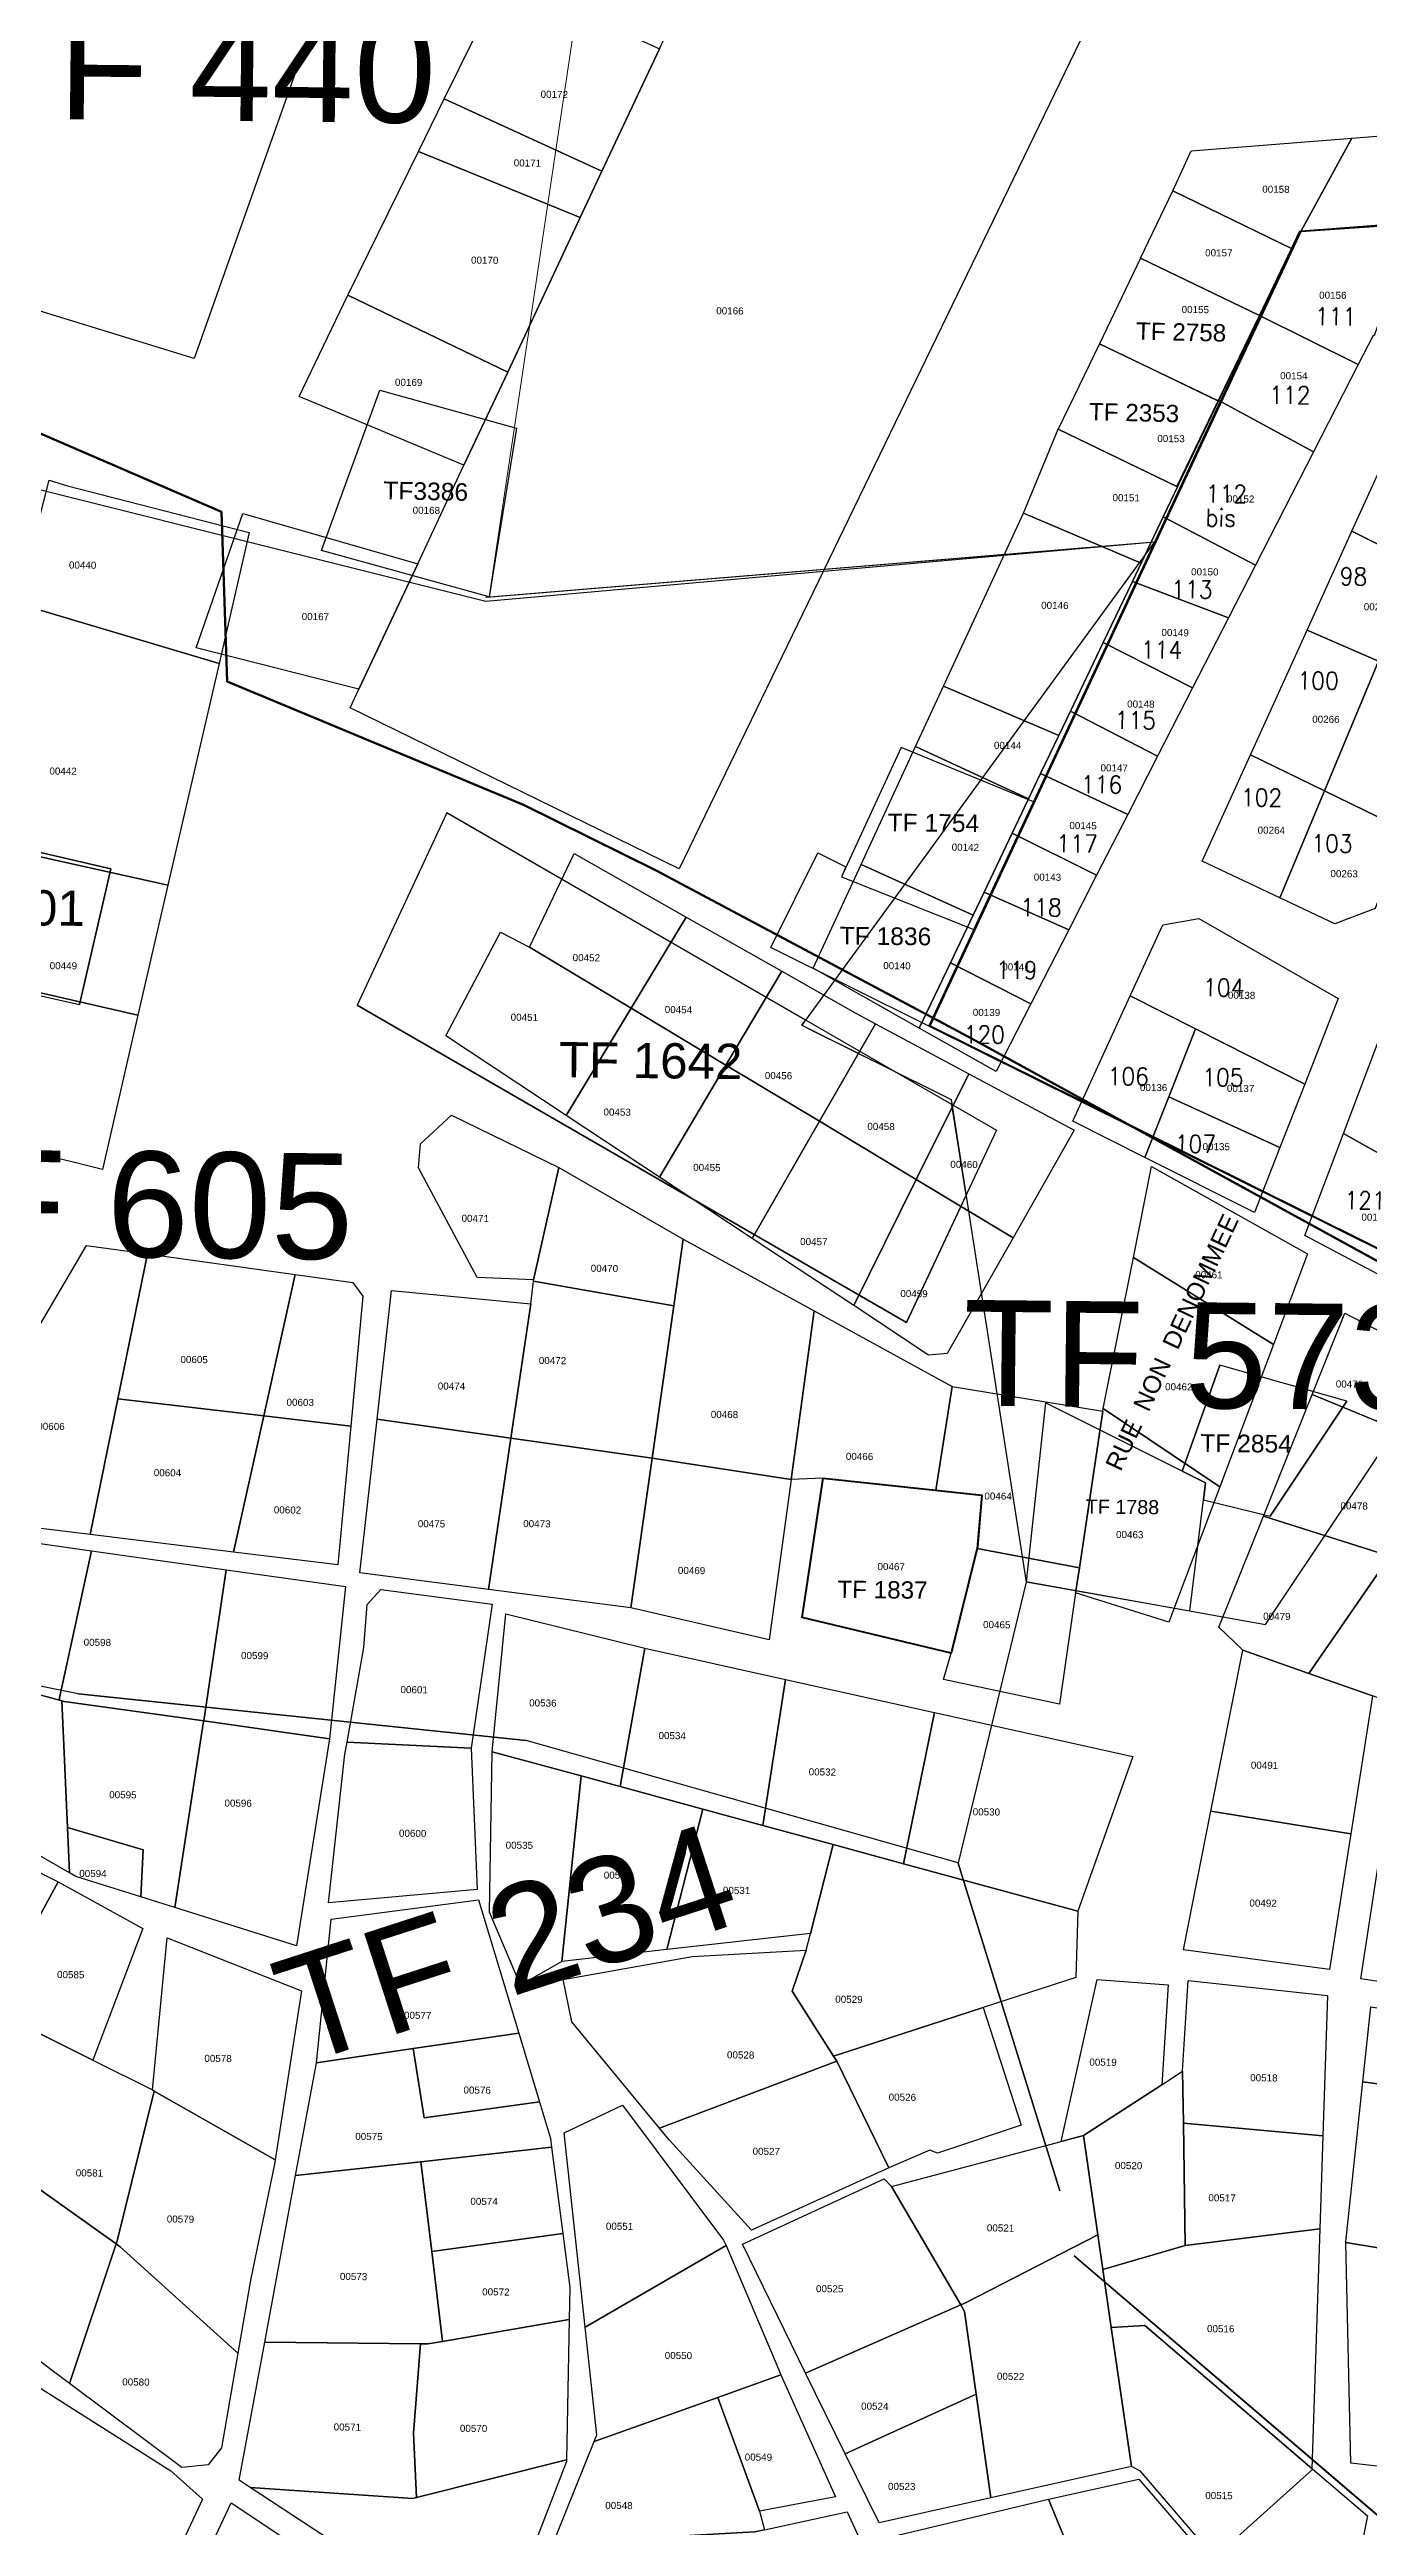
# Model space of a CAD drawing. Header units: metres. Extents: x 251686 to 255059, y 1627526 to 1631912.
# Drawn here: x 253811.9 to 253999, y 1628057.4 to 1628408.7 of the extents above; entities that cross this region are included whole.
import ezdxf
from ezdxf.enums import TextEntityAlignment as Align

# ---------------------------------------------------------------- set-up
doc = ezdxf.new("R2010")
doc.units = ezdxf.units.M
doc.header["$MEASUREMENT"] = 0
for name, color, linetype, lineweight in [('Limite L D TF', 5, 'Continuous', 13), ('Numero_TF', 7, 'Continuous', 0), ('Numéro_TF', 7, 'Continuous', 0)]:
    doc.layers.add(name, color=color, linetype=linetype, lineweight=lineweight)
for name, color, linetype in [('limites_parcelles', 7, 'Continuous'), ('limites_sections', 7, 'Continuous'), ('limites_tf', 7, 'Continuous'), ('numero_lot', 7, 'Continuous'), ('numero_parcelle', 7, 'Continuous')]:
    doc.layers.add(name, color=color, linetype=linetype)
doc.styles.add('Style-Arial', font='arial.ttf')
doc.styles.add('Style-STANDARD', font='STANDARD.shx')

# ---------------------------------------------------------------- blocks, each defined once
blk = doc.blocks.new('*U102')
at = {"layer": 'Limite L D TF', "color": 2, "linetype": 'Continuous', "lineweight": 0}
blk.add_line((-0.9804, -9.32225), (-2.5624, -20.76625), dxfattribs=at)
at = {"layer": 'Numero_TF', "color": 2, "linetype": 'Continuous', "lineweight": 0, "style": 'Style-Arial'}
blk.add_text('TF 440', height=1.5, dxfattribs=at).set_placement((-10.031699, -14.053197))
blk = doc.blocks.new('*U104')
at = {"layer": 'Numero_TF', "color": 4, "linetype": 'Continuous', "lineweight": 30}
for p, q in [((-66.715951, 131.595867), (28.141789, 139.449825)), ((-66.554155, 131.609263), (25.962419, 139.269379)), ((-149.243772, 99.871066), (-119.863469, 93.082053)), ((-72.220214, 100.998525), (5.696415, 55.992291)), ((-119.863469, 93.082053), (-124.326189, 73.80787)), ((-7.034828, 28.698399), (-84.947445, 73.713234)), ((5.696415, 55.992291), (-7.034828, 28.698399)), ((43.84948, -14.113657), (74.578527, 31.913261)), ((32.027262, 7.631735), (37.385704, 22.686275)), ((55.402708, 17.546724), (44.541017, 1.259927)), ((9.911339, -8.046804), (43.84948, -14.113657)), ((-124.533198, -23.95535), (-60.979318, -30.583345)), ((-60.979318, -30.583345), (-124.533198, -23.95535)), ((-61.065101, -30.574399), (-124.485709, -23.960302)), ((0.222703, -47.847222), (14.693713, -94.471811)), ((14.693713, -94.471811), (0.222703, -47.847222)), ((69.128874, -148.526632), (16.717266, -103.663576)), ((16.727265, -103.663681), (69.128769, -148.536632))]:
    blk.add_line(p, q, dxfattribs=at)
at = {"layer": 'Numero_TF', "color": 4, "linetype": 'Continuous', "lineweight": 30, "flags": 128}
for points in [[(48.685524, 183.486444), (238.027787, 197.938212), (233.582566, 147.012099), (231.435194, 122.523305), (155.604751, -8.487329), (-3.901429, 70.772648), (28.151788, 139.44972), (48.685524, 183.486444)], [(248.75707, 198.765547), (249.900054, 183.812715), (264.955928, 170.013793), (240.938123, 128.463806), (275.53978, 108.449213), (353.472144, -0.25546), (344.639047, -10.023208), (326.45294, -17.172559), (210.033464, 50.124135), (171.633394, -16.316141), (74.634397, 31.885487), (17.499603, 60.287252), (-3.681126, 70.800335), (28.362092, 139.477512), (48.905827, 183.514131), (162.543246, 192.190856), (248.75707, 198.765547)], [(-8.761884, 64.343699), (-20.839754, 70.344297), (-21.901381, 70.871741), (-21.356335, 71.618511), (-72.220214, 100.998525), (-84.947445, 73.713234), (-7.034828, 28.698399), (1.38997, 46.759914), (-0.609897, 59.634945), (-8.761884, 64.343699)], [(-19.614438, 95.319066), (-15.644932, 93.347258), (-16.269921, 91.923745), (2.492879, 84.476232), (-3.901429, 70.772648), (-26.285894, 81.888408), (-19.614438, 95.319066)], [(35.369953, 5.966528), (35.084861, 3.579391), (44.541017, 1.259927), (55.402708, 17.546724), (37.385704, 22.686275), (32.028814, 7.636097), (32.029316, 7.635846), (35.369953, 5.966528)], [(9.916126, -8.04766), (33.151204, -12.201211), (35.078517, 3.580166), (35.369953, 5.966528), (32.027262, 7.631735), (32.028814, 7.636097), (12.657923, 17.315743), (9.916162, -8.047325), (9.916126, -8.04766)]]:
    blk.add_lwpolyline(points, close=True, dxfattribs=at)
for points in [[(248.757115, 198.764965), (162.543978, 192.181275), (162.33672, 192.165448), (162.333487, 192.165201), (162.333487, 192.165201), (162.332943, 192.163063), (87.569121, 186.455083), (70.634667, 185.162191), (48.90057, 183.502862), (28.362092, 139.477512), (-3.681126, 70.800335), (17.499603, 60.287252), (74.578527, 31.913261), (74.634397, 31.885487), (171.633394, -16.316141), (171.786459, -16.051305), (210.033464, 50.124135), (326.45294, -17.172559)], [(-0.720757, 60.34866), (9.910814, -8.096801), (0.261861, -47.927637), (-60.979318, -30.583345), (-124.533198, -23.95535), (-212.052296, -6.274991), (-253.48205, 87.255387), (-253.48205, 87.255387), (-238.318804, 93.196426), (-201.899447, 92.943829), (-158.046933, 153.876523)], [(-158.046933, 153.876523), (-66.722044, 131.015899), (28.141789, 139.449825), (-21.901381, 70.871741), (-0.720757, 60.34866)]]:
    blk.add_lwpolyline(points, dxfattribs=at)
at = {"layer": 'Numero_TF', "color": 4, "linetype": 'Continuous', "lineweight": 30}
for points in [[(-7.806771, 110.265852), (-16.269921, 91.923745), (2.492879, 84.476232), (10.953613, 102.588352)], [(-153.828061, 80.448152), (-124.326189, 73.80787), (-119.863469, 93.082053), (-149.243772, 99.871066)]]:
    blk.add_3dface(points, dxfattribs=at)
at = {"layer": 'Numero_TF', "color": 4, "linetype": 'Continuous', "lineweight": 0, "style": 'Style-Arial'}
for s, rotation, p in [('TF 1754', 359.3981, (-9.72333, 100.906268)), ('TF 1836', 359.3981, (-16.521548, 84.849199)), ('RUE  NON  DENOMMEE', 64.849911, (21.054815, 8.529846)), ('TF 2854', 359.3981, (34.618896, 12.88004))]:
    blk.add_text(s, height=2.5, rotation=rotation, dxfattribs=at).set_placement(p, align=Align.TOP_LEFT)
for s, height, rotation, p in [('TF 1701', 5, 359.3981, (-149.615524, 85.242433)), ('TF 1642', 5, 359.3981, (-56.359874, 63.509035)), ('TF 605', 15, 359.3981, (-151.954414, 38.363267)), ('TF 573', 15, 359.3981, (0.935832, 16.930764)), ('TF 1788', 2, 359.3981, (18.370306, 1.614724)), ('TF 234 ', 15, 17.982251, (-93.137155, -76.696342))]:
    blk.add_text(s, height=height, rotation=rotation, dxfattribs=at).set_placement(p)

msp = doc.modelspace()

# ---------------------------------------------------------------- linework, layer by layer
at = {"layer": 'limites_parcelles', "flags": 128}
for points in [[(253952.178591, 1628431.220559), (253964.263874, 1628423.205174), (253964.422903, 1628423.113523), (253960.9994, 1628416.039878), (253901.215949, 1628292.524735), (253854.558078, 1628315.329539), (253855.805792, 1628317.996281), (253864.150687, 1628335.787615), (253870.69577, 1628349.748072), (253876.903199, 1628362.972118), (253887.191215, 1628384.912805), (253890.259363, 1628391.470204), (253898.409809, 1628408.833605), (253905.865161, 1628424.744389), (253913.299995, 1628440.605392), (253919.14967, 1628453.083238), (253952.178591, 1628431.220559)], [(253971.206852, 1628388.693276), (253973.815492, 1628394.335552), (253996.612462, 1628396.157517), (253989.365135, 1628382.934322), (253989.195065, 1628382.926097), (253988.050043, 1628380.51826), (253971.206852, 1628388.693276)], [(254010.419009, 1628384.444503), (254005.274604, 1628383.978223), (253989.365135, 1628382.934322), (253996.612462, 1628396.157517), (254010.832996, 1628397.289033), (254010.419009, 1628384.444503)], [(253999.799381, 1628368.096775), (253999.640039, 1628368.158432), (253997.517161, 1628364.030952), (253983.501097, 1628370.996578), (253988.050043, 1628380.51826), (253989.195065, 1628382.926097), (253989.365135, 1628382.934322), (254005.274604, 1628383.978223), (253999.799381, 1628368.096775)], [(253991.178522, 1628351.6482), (253982.95155, 1628335.575482), (253969.874465, 1628342.451318), (253972.133472, 1628347.167324), (253977.735579, 1628358.917818), (253991.178522, 1628351.6482)], [(253996.620588, 1628340.392423), (254003.651642, 1628355.887672), (254020.191643, 1628346.445932), (254020.344157, 1628342.854662), (254015.897542, 1628330.682149), (254006.119875, 1628335.613732), (253996.620588, 1628340.392423)], [(253950.051319, 1628342.938116), (253954.965307, 1628354.855606), (253971.904507, 1628346.689327), (253969.874465, 1628342.451318), (253966.736018, 1628335.864655), (253950.051319, 1628342.938116)], [(253938.726694, 1628318.438474), (253950.051319, 1628342.938116), (253966.736018, 1628335.864655), (253965.48893, 1628333.257901), (253961.359083, 1628324.611767), (253956.728067, 1628314.890959), (253955.082189, 1628311.438441), (253938.726694, 1628318.438474)], [(253982.95155, 1628335.575482), (253979.124058, 1628328.116087), (253965.48893, 1628333.257901), (253966.736018, 1628335.864655), (253969.874465, 1628342.451318), (253982.95155, 1628335.575482)], [(253955.082189, 1628311.438441), (253952.485947, 1628306.026016), (253950.778621, 1628302.434152), (253934.757441, 1628309.850659), (253938.726694, 1628318.438474), (253955.082189, 1628311.438441)], [(253969.070201, 1628308.492749), (253964.834235, 1628300.217689), (253952.485947, 1628306.026016), (253955.082189, 1628311.438441), (253956.728067, 1628314.890959), (253969.070201, 1628308.492749)], [(253950.778621, 1628302.434152), (253948.458166, 1628297.578799), (253944.451111, 1628289.20136), (253942.907196, 1628285.937762), (253927.033796, 1628293.142746), (253934.757441, 1628309.850659), (253950.778621, 1628302.434152)], [(253964.834235, 1628300.217689), (253960.424756, 1628291.60447), (253948.458166, 1628297.578799), (253950.778621, 1628302.434152), (253952.485947, 1628306.026016), (253964.834235, 1628300.217689)], [(254003.998625, 1628298.099223), (253999.912164, 1628286.902865), (253994.209611, 1628284.692565), (253986.398825, 1628288.383736), (253992.736678, 1628303.566245), (254003.998625, 1628298.099223)], [(253935.260734, 1628269.918982), (253920.220628, 1628278.405156), (253927.033796, 1628293.142746), (253942.907196, 1628285.937762), (253939.676889, 1628279.172074), (253935.260734, 1628269.918982)], [(253956.464474, 1628283.876485), (253951.085364, 1628273.373553), (253939.676889, 1628279.172074), (253942.907196, 1628285.937762), (253944.451111, 1628289.20136), (253956.464474, 1628283.876485)], [(253969.810487, 1628284.567166), (253974.929279, 1628285.453675), (253994.66903, 1628274.09872), (253989.932995, 1628261.979222), (253974.466087, 1628269.809908), (253965.19592, 1628274.506216), (253969.810487, 1628284.567166)], [(253967.276477, 1628251.576559), (253957.040988, 1628256.712901), (253965.19592, 1628274.506216), (253974.466087, 1628269.809908), (253970.665846, 1628260.170424), (253967.276477, 1628251.576559)], [(254011.942642, 1628265.009294), (254003.431898, 1628250.489398), (253995.419185, 1628254.952606), (254000.468618, 1628268.358718), (254005.951495, 1628268.681479), (254011.942642, 1628265.009294)], [(253989.968669, 1628240.480774), (253995.419185, 1628254.952606), (254003.431898, 1628250.489398), (254008.173934, 1628247.850154), (254001.12615, 1628234.58488), (253989.968669, 1628240.480774)]]:
    msp.add_lwpolyline(points, close=True, dxfattribs=at)
at = {"layer": 'limites_parcelles', "ltscale": 40, "flags": 128}
for points in [[(253811.900417, 1628347.648289), (253814.493122, 1628346.848849), (253840.241444, 1628340.217838), (253835.971979, 1628321.648544), (253807.449129, 1628330.147764), (253811.900417, 1628347.648289)], [(253835.971979, 1628321.648544), (253828.711951, 1628290.186434), (253808.934858, 1628294.580354), (253798.980381, 1628296.788167), (253804.311724, 1628317.78484), (253807.449129, 1628330.147764), (253835.971979, 1628321.648544)], [(253885.176643, 1628257.536674), (253868.113794, 1628268.831582), (253875.898718, 1628283.523252), (253879.991625, 1628281.41766), (253894.409865, 1628272.751639), (253885.176643, 1628257.536674)], [(253907.858775, 1628264.664793), (253915.76147, 1628277.993711), (253926.164857, 1628272.092899), (253929.064606, 1628270.538351), (253921.11583, 1628256.691729), (253907.858775, 1628264.664793)], [(253880.57255, 1628234.195432), (253872.579633, 1628234.523255), (253864.269531, 1628250.115573), (253864.548899, 1628253.496105), (253868.950631, 1628257.57505), (253884.13369, 1628250.140582), (253880.57255, 1628234.195432)], [(253880.57255, 1628234.195432), (253884.13369, 1628250.140582), (253901.787794, 1628239.997767), (253900.448763, 1628230.532032), (253880.550524, 1628234.033095), (253880.57255, 1628234.195432)], [(253948.568897, 1628240.176904), (253939.22138, 1628223.754033), (253936.557046, 1628223.53817), (253925.972263, 1628230.54839), (253934.84739, 1628248.429183), (253948.568897, 1628240.176904)], [(253901.787794, 1628239.997767), (253920.365981, 1628229.804602), (253917.107223, 1628205.890396), (253897.376892, 1628208.93247), (253900.448763, 1628230.532032), (253901.787794, 1628239.997767)], [(253825.845831, 1628237.879496), (253821.62667, 1628217.328364), (253817.675156, 1628198.074973), (253799.825728, 1628200.264121), (253797.214866, 1628205.138136), (253817.19157, 1628239.088076), (253825.845831, 1628237.879496)], [(253856.356029, 1628231.889378), (253854.638184, 1628213.445686), (253842.318607, 1628214.906143), (253846.776471, 1628234.967061), (253854.923615, 1628233.845093), (253856.356029, 1628231.889378)], [(253900.448763, 1628230.532032), (253897.376892, 1628208.93247), (253877.349588, 1628211.754131), (253880.181322, 1628230.805915), (253880.550524, 1628234.033095), (253900.448763, 1628230.532032)], [(253920.365981, 1628229.804602), (253939.954454, 1628219.062314), (253937.606285, 1628204.355458), (253921.643, 1628206.073), (253917.107223, 1628205.890396), (253920.365981, 1628229.804602)], [(253939.954454, 1628219.062314), (253961.305921, 1628215.586626), (253957.973232, 1628193.339528), (253943.479387, 1628196.112378), (253944.163, 1628203.65), (253937.606285, 1628204.355458), (253939.954454, 1628219.062314)], [(253961.305921, 1628215.586626), (253961.37072, 1628215.951725), (253977.897253, 1628204.865663), (253970.66424, 1628185.646745), (253957.438064, 1628189.788954), (253957.973232, 1628193.339528), (253961.305921, 1628215.586626)], [(254000.145051, 1628214.172705), (254011.89053, 1628209.324652), (254006.494427, 1628201.506906), (254001.996071, 1628195.000602), (253984.071497, 1628200.675612), (253991.00982, 1628217.956959), (254000.145051, 1628214.172705)], [(254024.410863, 1628191.188606), (254013.046627, 1628170.428041), (253999.542497, 1628175.192964), (253990.533042, 1628178.376424), (254001.996071, 1628195.000602), (254006.494427, 1628201.506906), (254016.557983, 1628194.207507), (254024.410863, 1628191.188606)], [(253813.364087, 1628174.578244), (253804.87353, 1628176.862122), (253792.076952, 1628180.3089), (253773.951025, 1628185.193501), (253788.067308, 1628200.011708), (253817.86449, 1628195.786857), (253813.347397, 1628174.923878), (253813.364087, 1628174.578244)], [(254001.996071, 1628195.000602), (253990.533042, 1628178.376424), (253981.159021, 1628181.675479), (253977.748912, 1628184.942362), (253984.071497, 1628200.675612), (254001.996071, 1628195.000602)], [(253833.796487, 1628171.6304), (253813.992264, 1628174.409075), (253813.668016, 1628174.493766), (253813.364087, 1628174.578244), (253813.347397, 1628174.923878), (253817.86449, 1628195.786857), (253836.978512, 1628193.076396), (253833.796487, 1628171.6304)], [(253957.973232, 1628193.339528), (253957.438064, 1628189.788954), (253956.901935, 1628186.146945), (253955.158829, 1628174.003066), (253938.715938, 1628177.517298), (253938.715938, 1628177.517298), (253939.778, 1628181.229), (253943.479387, 1628196.112378), (253957.973232, 1628193.339528)], [(253871.74645, 1628167.787285), (253854.1166, 1628168.632933), (253856.503147, 1628182.060443), (253856.983936, 1628188.17205), (253858.905951, 1628190.265254), (253874.704239, 1628188.19926), (253871.74645, 1628167.787285)], [(253874.707883, 1628167.268467), (253876.640657, 1628186.827563), (253896.36183, 1628181.946524), (253892.833277, 1628162.333069), (253887.331857, 1628163.833664), (253874.707883, 1628167.268467)], [(253896.36183, 1628181.946524), (253916.290995, 1628177.520525), (253913.086283, 1628156.816488), (253904.565675, 1628159.141324), (253892.833277, 1628162.333069), (253896.36183, 1628181.946524)], [(253976.641648, 1628158.851514), (253981.159021, 1628181.675479), (253990.533042, 1628178.376424), (253999.542497, 1628175.192964), (253996.471546, 1628155.615344), (253976.641648, 1628158.851514)], [(253814.783174, 1628150.076384), (253797.452358, 1628160.043073), (253804.87353, 1628176.862122), (253813.364087, 1628174.578244), (253813.668016, 1628174.493766), (253814.485208, 1628156.53147), (253814.783174, 1628150.076384)], [(253916.290995, 1628177.520525), (253937.426464, 1628172.827839), (253933.015041, 1628151.384597), (253923.045582, 1628154.100596), (253913.086283, 1628156.816488), (253916.290995, 1628177.520525)], [(253833.796487, 1628171.6304), (253833.741741, 1628171.255034), (253829.708132, 1628145.154287), (253824.867395, 1628146.678422), (253825.221981, 1628153.350186), (253814.485208, 1628156.53147), (253813.668016, 1628174.493766), (253813.992264, 1628174.409075), (253833.796487, 1628171.6304)], [(253851.6425, 1628169.11615), (253846.944531, 1628139.740521), (253829.708132, 1628145.154287), (253833.741741, 1628171.255034), (253833.796487, 1628171.6304), (253851.6425, 1628169.11615)], [(253871.74645, 1628167.787285), (253872.592453, 1628147.731612), (253851.479256, 1628145.84002), (253853.813992, 1628166.908816), (253854.1166, 1628168.632933), (253871.74645, 1628167.787285)], [(253884.586575, 1628137.536492), (253878.739301, 1628134.163651), (253874.336948, 1628144.533029), (253874.707883, 1628167.268467), (253887.331857, 1628163.833664), (253884.586575, 1628137.536492)], [(253899.469046, 1628139.209044), (253884.586575, 1628137.536492), (253887.331857, 1628163.833664), (253892.833277, 1628162.333069), (253904.565675, 1628159.141324), (253899.469046, 1628139.209044)], [(253919.8345, 1628141.494593), (253899.469046, 1628139.209044), (253904.565675, 1628159.141324), (253913.086283, 1628156.816488), (253923.045582, 1628154.100596), (253919.8345, 1628141.494593)], [(253813.144109, 1628148.803212), (253807.860014, 1628139.074104), (253807.888758, 1628135.04006), (253788.624253, 1628143.736672), (253789.588932, 1628145.616402), (253795.679319, 1628157.623165), (253813.144109, 1628148.803212)], [(253824.867395, 1628146.678422), (253815.671975, 1628149.569179), (253814.783174, 1628150.076384), (253814.485208, 1628156.53147), (253825.221981, 1628153.350186), (253824.867395, 1628146.678422)], [(253933.015041, 1628151.384597), (253957.776617, 1628144.642026), (253957.464757, 1628135.267105), (253944.343131, 1628130.985111), (253923.106414, 1628124.105982), (253917.228828, 1628133.322394), (253919.220171, 1628139.113315), (253919.8345, 1628141.494593), (253923.045582, 1628154.100596), (253933.015041, 1628151.384597)], [(253818.05036, 1628123.533158), (253807.932845, 1628128.597801), (253807.888758, 1628135.04006), (253807.860014, 1628139.074104), (253813.144109, 1628148.803212), (253825.165748, 1628142.194481), (253818.05036, 1628123.533158)], [(253878.474762, 1628127.358854), (253863.485147, 1628125.159078), (253849.787915, 1628123.148936), (253851.871459, 1628143.519292), (253872.769899, 1628146.246306), (253878.474762, 1628127.358854)], [(253843.912624, 1628109.371975), (253826.793021, 1628119.133234), (253826.510264, 1628119.298773), (253828.606403, 1628140.867944), (253847.669728, 1628133.331749), (253843.912624, 1628109.371975)], [(253923.106414, 1628124.105982), (253923.586382, 1628123.369379), (253898.420691, 1628113.88978), (253885.999985, 1628128.935969), (253884.772814, 1628134.953753), (253903.075668, 1628138.205902), (253919.220171, 1628139.113315), (253917.228828, 1628133.322394), (253923.106414, 1628124.105982)], [(253969.670193, 1628120.040288), (253958.539878, 1628112.841614), (253955.401591, 1628112.000775), (253960.479335, 1628134.971261), (253970.581147, 1628134.21486), (253969.670193, 1628120.040288)], [(253992.495712, 1628112.769386), (253972.722095, 1628114.592647), (253972.606231, 1628121.93995), (253973.381823, 1628134.835714), (253993.151919, 1628132.677191), (253992.495712, 1628112.769386)], [(253930.946193, 1628108.23411), (253923.586382, 1628123.369379), (253923.106414, 1628124.105982), (253944.343131, 1628130.985111), (253949.715254, 1628114.275515), (253937.836601, 1628110.315761), (253936.774343, 1628110.753664), (253930.946193, 1628108.23411)], [(253818.05036, 1628123.533158), (253826.510264, 1628119.298773), (253826.793021, 1628119.133234), (253821.530339, 1628097.902147), (253821.383304, 1628097.446466), (253805.438847, 1628108.810909), (253806.123565, 1628110.15507), (253808.044346, 1628115.032281), (253807.987412, 1628122.185914), (253807.932845, 1628128.597801), (253818.05036, 1628123.533158)], [(253881.410294, 1628117.604358), (253882.971106, 1628112.395915), (253883.130795, 1628111.154649), (253864.606975, 1628109.113928), (253846.835915, 1628107.156744), (253849.764714, 1628122.874844), (253849.787915, 1628123.148936), (253863.485147, 1628125.159078), (253865.078672, 1628115.327235), (253881.410294, 1628117.604358)], [(253930.946193, 1628108.23411), (253911.497578, 1628099.405689), (253899.805297, 1628112.219063), (253898.420691, 1628113.88978), (253923.586382, 1628123.369379), (253930.946193, 1628108.23411)], [(253972.722095, 1628114.592647), (253972.986495, 1628097.20515), (253961.296796, 1628093.822563), (253960.576336, 1628098.747843), (253958.539878, 1628112.841614), (253969.670193, 1628120.040288), (253972.606231, 1628121.93995), (253972.722095, 1628114.592647)], [(254018.964474, 1628117.652882), (254018.942808, 1628115.590516), (254016.726784, 1628094.215656), (253995.751003, 1628097.667076), (253995.741911, 1628097.768777), (253998.185051, 1628120.451963), (254018.964474, 1628117.652882)], [(253843.912624, 1628109.371975), (253843.814679, 1628108.75321), (253840.474165, 1628092.531407), (253838.645794, 1628081.942989), (253821.968283, 1628097.033898), (253821.383304, 1628097.446466), (253821.530339, 1628097.902147), (253826.793021, 1628119.133234), (253843.912624, 1628109.371975)], [(253907.867497, 1628097.208502), (253887.882092, 1628085.642369), (253884.910258, 1628113.218869), (253893.191722, 1628117.14529), (253907.530401, 1628098.004567), (253907.867497, 1628097.208502)], [(253960.576336, 1628098.747843), (253941.932364, 1628089.138767), (253941.156618, 1628088.801457), (253931.355406, 1628105.598225), (253955.401591, 1628112.000775), (253958.539878, 1628112.841614), (253960.576336, 1628098.747843)], [(253814.7742, 1628077.652002), (253795.8519, 1628091.841883), (253802.149357, 1628102.281744), (253805.438847, 1628108.810909), (253821.383304, 1628097.446466), (253814.7742, 1628077.652002)], [(253867.661753, 1628083.629631), (253865.585171, 1628083.265346), (253864.52859, 1628083.276446), (253842.441969, 1628083.508477), (253846.835915, 1628107.156744), (253864.606975, 1628109.113928), (253866.129551, 1628096.397231), (253867.661753, 1628083.629631)], [(253919.148911, 1628079.136274), (253910.19657, 1628097.427887), (253930.289819, 1628106.686439), (253931.355406, 1628105.598225), (253941.156618, 1628088.801457), (253919.148911, 1628079.136274)], [(253885.607639, 1628086.753443), (253867.661753, 1628083.629631), (253866.129551, 1628096.397231), (253884.719557, 1628098.935125), (253885.705931, 1628091.27386), (253885.607639, 1628086.753443)], [(253990.933423, 1628065.610315), (253967.279052, 1628085.864961), (253962.480488, 1628085.600395), (253961.296796, 1628093.822563), (253972.986495, 1628097.20515), (253992.052607, 1628099.605954), (253990.933423, 1628065.610315)], [(253838.645794, 1628081.942989), (253836.330576, 1628068.535051), (253834.435518, 1628066.106264), (253830.692361, 1628065.718844), (253814.7742, 1628077.652002), (253821.383304, 1628097.446466), (253821.968283, 1628097.033898), (253838.645794, 1628081.942989)], [(253907.867497, 1628097.208502), (253915.353444, 1628079.572409), (253915.661235, 1628078.888418), (253906.706667, 1628075.690469), (253889.154605, 1628069.433067), (253889.530057, 1628070.353733), (253887.882092, 1628085.642369), (253907.867497, 1628097.208502)], [(253961.296796, 1628093.822563), (253962.480488, 1628085.600395), (253965.351955, 1628065.879062), (253945.441261, 1628061.424537), (253943.360517, 1628076.138567), (253941.705461, 1628087.850759), (253941.156618, 1628088.801457), (253941.932364, 1628089.138767), (253960.576336, 1628098.747843), (253961.296796, 1628093.822563)], [(254016.726784, 1628094.215656), (254014.941432, 1628077.083386), (254013.92366, 1628067.248495), (254002.72008, 1628065.649059), (253996.488909, 1628066.354636), (253995.751003, 1628097.667076), (254016.726784, 1628094.215656)], [(253924.749138, 1628067.697613), (253919.148911, 1628079.136274), (253941.156618, 1628088.801457), (253941.705461, 1628087.850759), (253943.360517, 1628076.138567), (253924.749138, 1628067.697613)], [(253794.872822, 1628016.054386), (253797.976094, 1628024.201036), (253795.807235, 1628064.378357), (253794.320486, 1628087.275558), (253829.132951, 1628065.25768), (253833.622436, 1628061.247897), (253811.69015, 1628014.272343), (253808.502261, 1628012.578538), (253795.612327, 1628015.843406), (253794.872822, 1628016.054386)], [(253885.235896, 1628066.84265), (253863.964285, 1628061.477811), (253863.542211, 1628070.626749), (253864.52859, 1628083.276446), (253865.585171, 1628083.265346), (253867.661753, 1628083.629631), (253885.607639, 1628086.753443), (253885.235896, 1628066.84265)], [(253966.635479, 1628065.225463), (253965.351955, 1628065.879062), (253962.480488, 1628085.600395), (253967.279052, 1628085.864961), (253990.933423, 1628065.610315), (253991.064428, 1628065.507333), (253977.154816, 1628052.95276), (253966.635479, 1628065.225463)], [(253863.964285, 1628061.477811), (253863.444766, 1628061.351181), (253840.396394, 1628062.883708), (253838.801982, 1628063.926674), (253842.441969, 1628083.508477), (253864.52859, 1628083.276446), (253863.542211, 1628070.626749), (253863.964285, 1628061.477811)], [(253883.760757, 1628056.026989), (253889.154605, 1628069.433067), (253906.706667, 1628075.690469), (253912.613271, 1628059.56457), (253913.32716, 1628056.915325), (253911.952434, 1628056.62495), (253902.660089, 1628056.092616), (253904.191477, 1628041.313234), (253895.885585, 1628044.733155), (253896.659904, 1628046.868899), (253883.760757, 1628056.026989)], [(253840.396394, 1628062.883708), (253863.444766, 1628061.351181), (253863.964285, 1628061.477811), (253885.235896, 1628066.84265), (253885.233442, 1628066.608983), (253875.048782, 1628040.135951), (253840.396394, 1628062.883708)], [(253953.608597, 1628061.25745), (253966.389858, 1628064.09006), (253984.879946, 1628042.609438), (253977.452649, 1628042.616341), (253961.21637, 1628042.644664), (253953.608597, 1628061.25745)], [(253991.064428, 1628065.507333), (253998.828408, 1628058.862047), (253995.194592, 1628040.834745), (253986.178647, 1628042.433225), (253977.154816, 1628052.95276), (253991.064428, 1628065.507333)], [(253862.371642, 1628044.313034), (253856.079102, 1628023.7024), (253853.125353, 1628024.952698), (253855.301961, 1628033.871125), (253832.245602, 1628049.150973), (253837.681195, 1628060.727712), (253862.371642, 1628044.313034)], [(253911.952434, 1628056.62495), (253913.32716, 1628056.915325), (253925.058584, 1628059.433826), (253932.300558, 1628043.720642), (253911.130996, 1628026.792013), (253908.916945, 1628028.816903), (253903.00776, 1628030.189695), (253904.191477, 1628041.313234), (253902.660089, 1628056.092616), (253911.952434, 1628056.62495)]]:
    msp.add_lwpolyline(points, close=True, dxfattribs=at)
at = {"layer": 'limites_parcelles'}
for points in [[(253832.437148, 1628364.885922), (253725.396206, 1628397.821117), (253770.446228, 1628522.634754), (253885.705564, 1628515.462506)], [(253898.409809, 1628408.833605), (253890.259363, 1628391.470204), (253867.918337, 1628401.722401), (253876.41788, 1628419.002167)], [(253890.259363, 1628391.470204), (253887.191215, 1628384.912805), (253864.261021, 1628394.281229), (253867.918337, 1628401.722401)], [(253876.903199, 1628362.972118), (253854.218919, 1628373.867839), (253864.261021, 1628394.281229), (253887.191215, 1628384.912805)], [(253966.662623, 1628379.114297), (253971.206852, 1628388.693276), (253988.050043, 1628380.51826), (253983.501097, 1628370.996578)], [(253847.319733, 1628359.511112), (253854.218919, 1628373.867839), (253876.903199, 1628362.972118), (253870.69577, 1628349.748072)], [(253977.735579, 1628358.917818), (253983.501097, 1628370.996578), (253997.517161, 1628364.030952), (253991.178522, 1628351.6482)], [(253864.150687, 1628335.787615), (253855.805792, 1628317.996281), (253832.709114, 1628323.866755), (253839.337182, 1628342.905891)], [(254006.119875, 1628335.613732), (254000.407862, 1628321.954556), (253990.264842, 1628326.369996), (253996.620588, 1628340.392423)], [(253979.124058, 1628328.116087), (253974.041045, 1628318.200013), (253961.359083, 1628324.611767), (253965.48893, 1628333.257901)], [(253956.728067, 1628314.890959), (253961.359083, 1628324.611767), (253974.041045, 1628318.200013), (253969.070201, 1628308.492749)], [(254000.407862, 1628321.954556), (253992.736678, 1628303.566245), (253982.230929, 1628308.675409), (253990.264842, 1628326.369996)], [(254011.0287, 1628317.334147), (254003.998625, 1628298.099223), (253992.736678, 1628303.566245), (254000.407862, 1628321.954556)], [(253986.398825, 1628288.383736), (253975.394115, 1628293.588097), (253982.230929, 1628308.675409), (253992.736678, 1628303.566245)], [(253960.424756, 1628291.60447), (253956.464474, 1628283.876485), (253944.451111, 1628289.20136), (253948.458166, 1628297.578799)], [(253946.165553, 1628263.765748), (253935.260734, 1628269.918982), (253939.676889, 1628279.172074), (253951.085364, 1628273.373553)], [(253989.932995, 1628261.979222), (253986.409271, 1628252.966796), (253970.665846, 1628260.170424), (253974.466087, 1628269.809908)], [(253986.409271, 1628252.966796), (253982.81358, 1628243.765139), (253967.276477, 1628251.576559), (253970.665846, 1628260.170424)]]:
    msp.add_3dface(points, dxfattribs=at)
at = {"layer": 'limites_parcelles', "ltscale": 40}
for points in [[(253828.711951, 1628290.186434), (253824.474459, 1628271.759052), (253804.850824, 1628276.252965), (253808.934858, 1628294.580354)], [(253879.991625, 1628281.41766), (253886.308594, 1628294.681953), (253902.226802, 1628285.654715), (253894.409865, 1628272.751639)], [(253894.409865, 1628272.751639), (253902.226802, 1628285.654715), (253915.76147, 1628277.993711), (253907.858775, 1628264.664793)], [(253824.474459, 1628271.759052), (253819.428134, 1628249.844934), (253800.021476, 1628254.682027), (253804.850824, 1628276.252965)], [(253898.435425, 1628248.760907), (253885.176643, 1628257.536674), (253894.409865, 1628272.751639), (253907.858775, 1628264.664793)], [(253921.11583, 1628256.691729), (253929.064606, 1628270.538351), (253942.300255, 1628263.429159), (253934.84739, 1628248.429183)], [(253911.573149, 1628240.067697), (253898.435425, 1628248.760907), (253907.858775, 1628264.664793), (253921.11583, 1628256.691729)], [(253957.233404, 1628255.418165), (253948.568897, 1628240.176904), (253934.84739, 1628248.429183), (253942.300255, 1628263.429159)], [(253925.972263, 1628230.54839), (253911.573149, 1628240.067697), (253921.11583, 1628256.691729), (253934.84739, 1628248.429183)], [(253985.506145, 1628225.045886), (253965.629324, 1628237.35593), (253968.203564, 1628250.273441), (253990.345406, 1628237.888798)], [(253846.776471, 1628234.967061), (253842.318607, 1628214.906143), (253821.62667, 1628217.328364), (253825.845831, 1628237.879496)], [(253961.37072, 1628215.951725), (253965.629324, 1628237.35593), (253985.506145, 1628225.045886), (253977.897253, 1628204.865663)], [(253880.181322, 1628230.805915), (253877.349588, 1628211.754131), (253858.377372, 1628214.42246), (253860.449196, 1628232.710025)], [(253995.632124, 1628229.491438), (254004.656048, 1628224.783743), (254000.145051, 1628214.172705), (253991.00982, 1628217.956959)], [(253842.318607, 1628214.906143), (253838.041244, 1628195.585051), (253817.675156, 1628198.074973), (253821.62667, 1628217.328364)], [(253854.638184, 1628213.445686), (253852.805831, 1628193.773769), (253838.041244, 1628195.585051), (253842.318607, 1628214.906143)], [(253874.177509, 1628190.287709), (253855.913465, 1628192.664103), (253858.377372, 1628214.42246), (253877.349588, 1628211.754131)], [(253897.376892, 1628208.93247), (253894.359339, 1628187.667635), (253874.177509, 1628190.287709), (253877.349588, 1628211.754131)], [(253917.107223, 1628205.890396), (253913.992813, 1628183.143137), (253894.359339, 1628187.667635), (253897.376892, 1628208.93247)], [(253853.880871, 1628190.683826), (253851.6425, 1628169.11615), (253833.796487, 1628171.6304), (253836.978512, 1628193.076396)], [(253937.426464, 1628172.827839), (253965.536046, 1628166.578445), (253957.776617, 1628144.642026), (253933.015041, 1628151.384597)], [(253996.471546, 1628155.615344), (253993.444755, 1628136.372558), (253972.746821, 1628139.191105), (253976.641648, 1628158.851514)], [(254001.099641, 1628156.095073), (254019.775419, 1628153.257128), (254017.946414, 1628131.969647), (253997.871089, 1628135.055987)], [(253999.322795, 1628131.067957), (254019.073232, 1628128.005351), (254018.964474, 1628117.652882), (253998.185051, 1628120.451963)], [(253878.474762, 1628127.358854), (253881.410294, 1628117.604358), (253865.078672, 1628115.327235), (253863.485147, 1628125.159078)], [(253972.986495, 1628097.20515), (253972.722095, 1628114.592647), (253992.495712, 1628112.769386), (253992.052607, 1628099.605954)], [(253883.130795, 1628111.154649), (253884.719557, 1628098.935125), (253866.129551, 1628096.397231), (253864.606975, 1628109.113928)], [(253915.661235, 1628078.888418), (253923.394317, 1628061.564706), (253912.613271, 1628059.56457), (253906.706667, 1628075.690469)], [(253945.441261, 1628061.424537), (253929.563632, 1628057.872574), (253924.749138, 1628067.697613), (253943.360517, 1628076.138567)], [(253961.21637, 1628042.644664), (253938.862522, 1628036.783166), (253931.036151, 1628055.865635), (253953.608597, 1628061.25745)]]:
    msp.add_3dface(points, dxfattribs=at)
at = {"layer": 'limites_sections', "color": 112, "linetype": 'Continuous', "lineweight": 40, "extrusion": (8.39025e-08, 1.87893e-07, 1), "elevation": 0.327317, "flags": 128}
msp.add_lwpolyline([(254262.032613, 1628116.192678), (254166.418264, 1628175.618587), (254127.468152, 1628196.627242), (254111.3613, 1628174.170812), (254032.48387, 1628219.152912), (253942.258351, 1628268.687297), (253897.943396, 1628292.248732), (253879.127588, 1628301.609786), (253837.103178, 1628319.100647), (253836.323408, 1628343.15576), (253766.757442, 1628373.202598), (253736.007323, 1628381.875383), (253797.545574, 1628539.699144), (253857.921088, 1628652.652234), (253891.317458, 1628762.517835), (253949.11819, 1628726.583729), (253998.556975, 1628699.307072), (254169.035754, 1628626.001151), (254244.313956, 1628604.775537), (254450.417171, 1628512.248797), (254530.322787, 1628477.173188), (254381.885013, 1628242.498279), (254262.032613, 1628116.192678)], close=True, dxfattribs=at)
at = {"layer": 'limites_sections', "color": 112, "lineweight": 40, "extrusion": (3.13226e-08, -1.22909e-08, 1), "elevation": -0.01207, "flags": 128}
msp.add_lwpolyline([(254381.885013, 1628242.498279), (254651.876115, 1628047.603031), (254649.151342, 1628042.153484), (254282.056716, 1627781.848766), (254258.712942, 1627753.642236), (254158.402887, 1627667.719989), (254016.92288, 1627730.128102), (253789.717074, 1627795.718879), (253560.793059, 1627891.442229), (253461.178186, 1627935.950985), (253423.027767, 1627967.742968), (253305.375391, 1628033.502846), (253374.268487, 1628101.940239), (253388.282867, 1628177.212071), (253454.032863, 1628268.742801), (253456.858534, 1628379.83858), (253454.879488, 1628458.45481), (253488.589644, 1628500.414429), (253582.988286, 1628458.102486), (253644.43714, 1628425.981101), (253736.007323, 1628381.875383), (253766.757442, 1628373.202598), (253836.323408, 1628343.15576), (253837.103178, 1628319.100647), (253879.127588, 1628301.609786), (253897.943396, 1628292.248733), (253942.258351, 1628268.687297), (254032.48387, 1628219.152912), (254111.3613, 1628174.170812), (254127.468152, 1628196.627242), (254166.418264, 1628175.618587), (254262.032613, 1628116.192678), (254381.885013, 1628242.498279)], close=True, dxfattribs=at)
at = {"layer": 'limites_tf', "color": 1, "linetype": 'Continuous', "lineweight": 30}
for p, q in [((253966.662623, 1628379.114297), (253983.503566, 1628370.995388)), ((253977.679504, 1628358.86547), (253960.808817, 1628366.975227)), ((253971.80625, 1628346.736696), (253954.965307, 1628354.855606))]:
    msp.add_line(p, q, dxfattribs=at)
at = {"layer": 'limites_tf', "color": 5, "linetype": 'Continuous', "lineweight": 30, "flags": 128}
msp.add_lwpolyline([(253983.501097, 1628370.996578), (253966.662623, 1628379.114297), (253960.80919, 1628366.975048), (253977.659312, 1628358.875176), (253978.605247, 1628360.83692), (253983.501097, 1628370.996578)], close=True, dxfattribs=at)
at = {"layer": 'limites_tf', "color": 5, "linetype": 'Continuous', "lineweight": 40, "flags": 128}
msp.add_lwpolyline([(253921.643, 1628206.073), (253944.163, 1628203.65), (253943.535, 1628196.336), (253939.778, 1628181.229), (253918.688, 1628186.293), (253921.643, 1628206.073)], close=True, dxfattribs=at)
at = {"layer": 'limites_tf', "color": 7, "linetype": 'Continuous', "lineweight": 40, "flags": 128}
msp.add_lwpolyline([(253921.643, 1628206.073), (253944.163, 1628203.65), (253943.535, 1628196.336)], dxfattribs=at)
at = {"layer": 'limites_tf', "color": 5, "linetype": 'Continuous', "lineweight": 30}
for points in [[(253960.809189, 1628366.975048), (253954.965307, 1628354.855606), (253971.80625, 1628346.736696), (253977.659312, 1628358.875176)], [(253858.765231, 1628360.399498), (253878.140406, 1628355.035955), (253874.284964, 1628331.075997), (253850.496101, 1628337.668304)]]:
    msp.add_3dface(points, dxfattribs=at)

# ---------------------------------------------------------------- block references
at = {"layer": 'limites_tf', "color": 2, "linetype": 'Continuous', "lineweight": 0, "xscale": 10, "yscale": 10, "zscale": 10, "rotation": 359.3981}
msp.add_blockref('*U102', (253902.089033, 1628538.45786), dxfattribs=at)
at = {"layer": 'numero_tf', "color": 4, "linetype": 'Continuous', "lineweight": 30}
msp.add_blockref('*U104', (253940.50954, 1628199.439653), dxfattribs=at)

# ---------------------------------------------------------------- texts
at = {"layer": 'numero_lot', "color": 7, "linetype": 'Continuous', "lineweight": 0, "style": 'Style-STANDARD'}
for s, p in [('111', (253991.379342, 1628369.643072)), ('112', (253984.886387, 1628358.498717)), ('98', (253994.875852, 1628332.752136)), ('113', (253971.000193, 1628330.920464)), ('114', (253966.695469, 1628322.354054)), ('100', (253988.893638, 1628317.977875)), ('115', (253962.983255, 1628312.379046)), ('116', (253958.188355, 1628303.255378)), ('102', (253980.873407, 1628301.391613)), ('117', (253954.714277, 1628294.863072)), ('103', (253990.857683, 1628294.8764)), ('118', (253949.60383, 1628285.820022)), ('119', (253946.152889, 1628276.930127)), ('104', (253975.514401, 1628274.448391)), ('120', (253941.548828, 1628267.787396)), ('106', (253961.968203, 1628261.844966)), ('105', (253975.381444, 1628261.70502)), ('107', (253971.499402, 1628252.273067)), ('121', (253995.558594, 1628244.257492))]:
    msp.add_text(s, height=2.49964, rotation=359.40223, dxfattribs=at).set_placement(p)
at = {"layer": 'numero_lot', "color": 7, "linetype": 'Continuous', "lineweight": 0, "insert": (253975.853709, 1628341.096719), "char_height": 2.49964, "attachment_point": 7, "rotation": 359.40222254, "line_spacing_factor": 0.812622, "style": 'Style-STANDARD'}
msp.add_mtext('112\\Pbis', dxfattribs=at)
at = {"layer": 'numero_parcelle', "color": 5, "lineweight": 0, "style": 'Style-Arial'}
for s, rotation, p in [('00172', 359.40223, (253881.580492, 1628402.886719)), ('00171', 359.40223, (253877.768341, 1628393.146883)), ('00158', 359.40223, (253983.916104, 1628389.424841)), ('00157', 359.40223, (253975.813492, 1628380.410629)), ('00170', 359.40223, (253871.710845, 1628379.360795)), ('00156', 359.40223, (253991.984278, 1628374.392715)), ('00166', 359.40223, (253906.483933, 1628372.17393)), ('00155', 359.40223, (253972.482838, 1628372.365446)), ('00154', 359.40223, (253986.453895, 1628362.96866)), ('00169', 359.40223, (253860.924133, 1628362.034066)), ('00153', 359.40223, (253969.037088, 1628354.050023)), ('00151', 359.40223, (253962.680608, 1628345.669107)), ('00152', 359.40223, (253978.912414, 1628345.499753)), ('00168', 359.40223, (253863.434548, 1628343.880407)), ('00440', 359.3981, (253814.691933, 1628336.110945)), ('00150', 359.40223, (253973.826179, 1628335.154248)), ('00167', 359.40223, (253847.698857, 1628328.809966)), ('00146', 359.40223, (253952.564638, 1628330.39343)), ('00268', 359.40223, (253998.310794, 1628330.193707)), ('00149', 359.40223, (253969.623721, 1628326.532618)), ('00148', 359.40223, (253964.75617, 1628316.401468)), ('00266', 359.40223, (253991.001557, 1628314.238836)), ('00144', 359.40223, (253945.863994, 1628310.532745)), ('00442', 359.3981, (253811.921461, 1628306.887438)), ('00147', 359.40223, (253960.982039, 1628307.342095)), ('00145', 359.40223, (253956.567677, 1628299.155949)), ('00142', 359.40223, (253939.869122, 1628296.080619)), ('00264', 359.40223, (253983.261733, 1628298.505094)), ('00263', 359.40223, (253993.586808, 1628292.331534)), ('00143', 359.40223, (253951.513082, 1628291.843031)), ('00449', 359.3981, (253811.959869, 1628279.277828)), ('00452', 359.3981, (253886.122122, 1628280.419445)), ('00140', 359.40223, (253930.17018, 1628279.284133)), ('00141', 359.40223, (253947.051259, 1628279.108005)), ('00138', 359.40223, (253979.043604, 1628275.091387)), ('00451', 359.3981, (253877.329077, 1628271.966113)), ('00454', 359.3981, (253899.183189, 1628273.051249)), ('00139', 359.40223, (253942.871401, 1628272.652508)), ('00456', 359.3981, (253913.373029, 1628263.699108)), ('00136', 359.40223, (253966.56957, 1628262.006683)), ('00137', 359.40223, (253978.905743, 1628261.877974)), ('00453', 359.3981, (253890.490483, 1628258.516264)), ('00458', 359.3981, (253927.913737, 1628256.479708)), ('00135', 359.40223, (253975.449184, 1628253.619939)), ('00455', 359.3981, (253903.217945, 1628250.658551)), ('00460', 359.3981, (253939.681817, 1628251.097182)), ('00471', 359.3981, (253870.36782, 1628243.443995)), ('00131', 359.40223, (253997.978936, 1628243.605267)), ('00457', 359.3981, (253918.380979, 1628240.145803)), ('00470', 359.3981, (253888.687149, 1628236.349239)), ('00459', 359.3981, (253932.591535, 1628232.765531)), ('00461', 359.3981, (253974.406227, 1628235.448716)), ('00605', 359.3981, (253830.501664, 1628223.423643)), ('00472', 359.3981, (253881.323683, 1628223.279355)), ('00474', 359.3981, (253866.997465, 1628219.650028)), ('00462', 359.3981, (253970.133457, 1628219.552573)), ('00476', 359.3981, (253994.341069, 1628219.940949)), ('00603', 359.3981, (253845.547094, 1628217.349324)), ('00468', 359.3981, (253905.713706, 1628215.627802)), ('00606', 359.3981, (253810.201639, 1628213.940815)), ('00466', 359.3981, (253924.866182, 1628209.674677)), ('00604', 359.3981, (253826.719806, 1628207.358003)), ('00602', 359.3981, (253843.744421, 1628202.084594)), ('00464', 359.3981, (253944.51475, 1628204.045022)), ('00478', 359.3981, (253995.004084, 1628202.654752)), ('00475', 359.3981, (253864.164631, 1628200.123267)), ('00473', 359.3981, (253879.109722, 1628200.130601)), ('00463', 359.3981, (253963.179767, 1628198.590039)), ('00467', 359.3981, (253929.351659, 1628194.047405)), ('00469', 359.3981, (253901.046911, 1628193.490859)), ('00479', 359.3981, (253984.047234, 1628186.99317)), ('00598', 359.3981, (253816.777486, 1628183.304396)), ('00465', 359.3981, (253944.323132, 1628185.805237)), ('00599', 359.3981, (253839.093163, 1628181.426553)), ('00601', 359.3981, (253861.706192, 1628176.587457)), ('00536', 359.3981, (253879.954101, 1628174.704709)), ('00534', 359.3981, (253898.299324, 1628170.074789)), ('00491', 359.3981, (253982.300264, 1628165.86442)), ('00532', 359.3981, (253919.595198, 1628164.920849)), ('00595', 359.3981, (253820.398049, 1628161.68409)), ('00596', 359.3981, (253836.741593, 1628160.492811)), ('00530', 359.3981, (253942.856448, 1628159.25324)), ('00600', 359.3981, (253861.492132, 1628156.211482)), ('00535', 359.3981, (253876.621724, 1628154.525834)), ('00594', 359.3981, (253816.15146, 1628150.513301)), ('00533', 359.3981, (253890.536654, 1628150.271137)), ('00531', 359.3981, (253907.429856, 1628148.121579)), ('00492', 359.3981, (253982.094835, 1628146.310056)), ('00585', 359.3981, (253812.997678, 1628136.168315)), ('00529', 359.3981, (253923.362165, 1628132.670534)), ('00577', 359.3981, (253862.206275, 1628130.392456)), ('00578', 359.3981, (253833.894349, 1628124.280608)), ('00528', 359.3981, (253908.005787, 1628124.779175)), ('00519', 359.3981, (253959.399212, 1628123.746239)), ('00518', 359.3981, (253982.204075, 1628121.534576)), ('00576', 359.3981, (253870.634858, 1628119.786117)), ('00526', 359.3981, (253930.935158, 1628118.786372)), ('00575', 359.3981, (253855.29229, 1628113.209337)), ('00527', 359.3981, (253911.639399, 1628111.100739)), ('00581', 359.3981, (253815.658313, 1628108.038135)), ('00520', 359.3981, (253963.022467, 1628109.081869)), ('00574', 359.3981, (253871.618623, 1628103.999092)), ('00517', 359.3981, (253976.277093, 1628104.505428)), ('00579', 359.3981, (253828.563798, 1628101.493276)), ('00551', 359.3981, (253890.834652, 1628100.47283)), ('00521', 359.3981, (253944.864113, 1628100.233903)), ('00573', 359.3981, (253853.112855, 1628093.347031)), ('00572', 359.3981, (253873.290313, 1628091.16297)), ('00525', 359.3981, (253920.631613, 1628091.614091)), ('00516', 359.3981, (253976.082022, 1628085.936999)), ('00550', 359.3981, (253899.182098, 1628082.143338)), ('00580', 359.3981, (253822.244517, 1628078.387651)), ('00522', 359.3981, (253946.285276, 1628079.183387)), ('00524', 359.3981, (253927.025769, 1628074.948524)), ('00571', 359.3981, (253852.231586, 1628071.992022)), ('00570', 359.3981, (253870.13078, 1628071.803981)), ('00549', 359.3981, (253910.526807, 1628067.726531)), ('00548', 359.3981, (253890.747041, 1628060.867686)), ('00523', 359.3981, (253930.847762, 1628063.568877)), ('00515', 359.3981, (253975.833436, 1628062.274576))]:
    msp.add_text(s, height=1, rotation=rotation, dxfattribs=at).set_placement(p, align=Align.TOP_LEFT)
at = {"layer": 'numero_tf', "color": 4, "linetype": 'Continuous', "lineweight": 0, "style": 'Style-Arial'}
for s, height, rotation, p in [('TF 2758', 2.460276, 358.6681, (253966.032949, 1628370.038808)), ('TF 2353', 2.460276, 358.6681, (253959.366031, 1628358.603931)), ('TF 1837', 2.460909, 359.40223, (253923.668045, 1628191.549964))]:
    msp.add_text(s, height=height, rotation=rotation, dxfattribs=at).set_placement(p, align=Align.TOP_LEFT)
at = {"layer": 'Numéro_TF', "color": 4, "linetype": 'Continuous', "lineweight": 0, "style": 'Style-Arial'}
msp.add_text('TF3386', height=2.5, rotation=358.721777, dxfattribs=at).set_placement((253859.295711, 1628347.459048), align=Align.TOP_LEFT)

doc.saveas('drawing.dxf')
